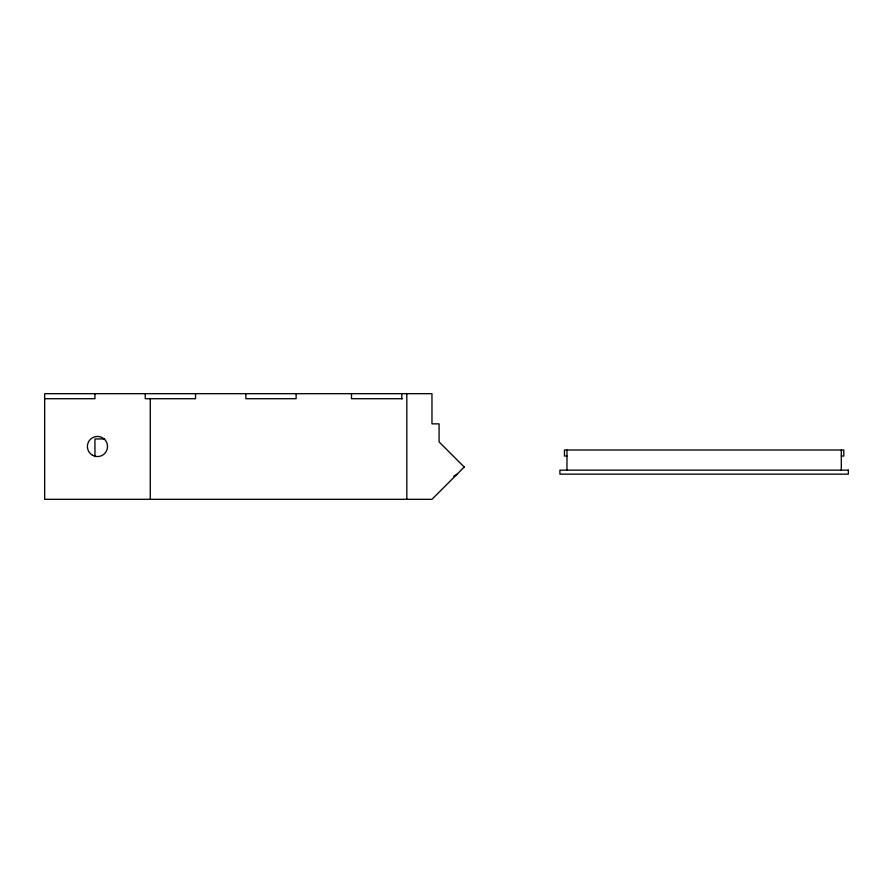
<?xml version="1.0" encoding="UTF-8"?>
<svg xmlns="http://www.w3.org/2000/svg" width="893" height="893" viewBox="0 0 893 893"><rect width="100%" height="100%" fill="white"/><g stroke="black" fill="none" stroke-linecap="round" stroke-linejoin="round"><path stroke-width="1.34" d="M453.689 476.226L457.116 474.161M44.65 398.713L94.948 398.713L94.948 393.679M402.665 398.713L351.485 398.713L351.485 393.679M104.682 438.954L94.948 438.954L94.948 456.624M566.966 456.055L564.454 456.055L564.454 450.016L843.818 450.016L843.818 456.055L841.306 456.055M841.306 450.016L841.306 470.142M566.966 450.016L566.966 470.142M406.817 393.679L406.817 499.321M401.783 393.679L401.783 398.713M296.152 393.679L296.152 398.713L245.854 398.713L245.854 393.679M195.556 393.679L195.556 398.713L145.258 398.713L145.258 393.679M150.281 398.713L150.281 499.321M464.237 467.05L431.966 499.321L44.65 499.321L44.65 393.679L431.966 393.679L431.966 423.862L439.077 423.862L439.077 441.901L464.237 467.05M848.35 470.142L559.922 470.142L559.922 474.161L848.35 474.161L848.35 470.142M92.437 455.218A10.057 10.057 0 0 0 107.528 446.5A10.057 10.057 0 0 0 92.437 437.782A10.057 10.057 0 0 0 92.437 455.218"/></g></svg>
